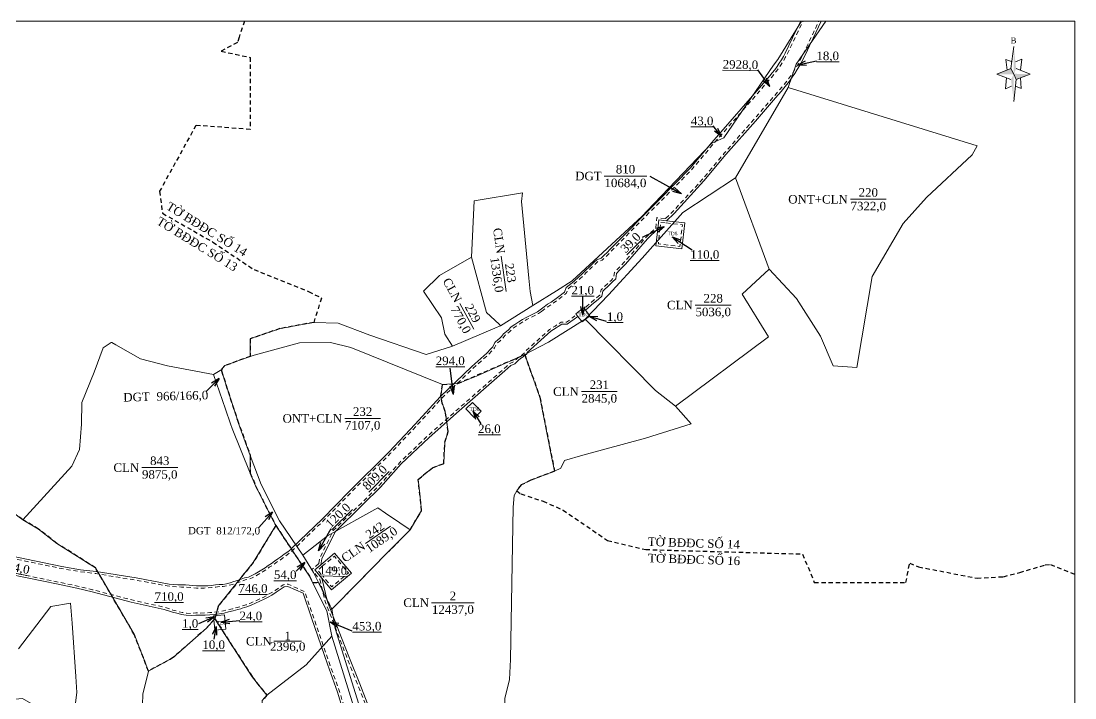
# Model space of a CAD drawing. Header units: metres. Extents: x 547556 to 548386, y 1840686 to 1841263.
# Drawn here: x 547892.6 to 548386.5, y 1840945.9 to 1841263.1 of the extents above; entities that cross this region are included whole.
import ezdxf
from ezdxf.enums import TextEntityAlignment as Align

# ---------------------------------------------------------------- set-up
doc = ezdxf.new("R2010")
doc.units = ezdxf.units.M
doc.header["$MEASUREMENT"] = 0
doc.linetypes.add('DGN Style 2', pattern=[3.355162, 2.013097, -1.342065])
for name, color, linetype, lineweight in [('Level 1', 7, 'Continuous', 0), ('Level 10', 7, 'Continuous', 0), ('Level 13', 7, 'Continuous', 0), ('Level 2', 7, 'Continuous', 0), ('Level 22', 7, 'Continuous', 0), ('Level 28', 7, 'Continuous', 0), ('Level 30', 7, 'Continuous', 0), ('Level 34', 7, 'Continuous', 0), ('Level 4', 7, 'Continuous', 0), ('Level 5', 7, 'Continuous', 0), ('Level 6', 7, 'Continuous', 0), ('Level 62', 7, 'Continuous', 0)]:
    doc.layers.add(name, color=color, linetype=linetype, lineweight=lineweight)
doc.styles.add('Style-STANDARD', font='STANDARD.shx')
doc.styles.add('Style-Times New Roman', font='times.ttf')
doc.styles.add('Style-Vntime', font='Vntime.shx')
doc.dimstyles.get("Standard").update_dxf_attribs({"dimtxt": 0.18, "dimasz": 0.18, "dimexe": 0.18, "dimexo": 0.0625, "dimgap": 0.09, "dimtad": 0, "dimtih": 1, "dimtoh": 1, "dimdec": 4, "dimzin": 0, "dimdsep": 46, "dimtxsty": 'Standard', "dimcen": 0.09, "dimadec": 0, "dimazin": 0, "dimtfac": 1, "dimtdec": 4, "dimtofl": 0, "dimtmove": 0, "dimatfit": 3, "dimfxl": 1, "dimtolj": 1, "dimtzin": 0, "dimarcsym": 0})

# ---------------------------------------------------------------- blocks, each defined once
blk = doc.blocks.new('N_THUA')
at = {"layer": 'Level 13', "color": 1, "linetype": 'Continuous', "lineweight": 0}
blk.add_line((-0.872776, 0), (5.983224, 0), dxfattribs=at)
at = {"layer": 'Level 13', "color": 5, "linetype": 'Continuous', "lineweight": 0, "style": 'Style-Times New Roman'}
blk.add_text('229', height=2, dxfattribs=at).set_placement((2.555224, 1.6), align=Align.MIDDLE_CENTER)
at = {"layer": 'Level 2', "color": 3, "linetype": 'Continuous', "lineweight": 0, "style": 'Style-Times New Roman'}
blk.add_text('CLN', height=2, dxfattribs=at).set_placement((-1.472776, 0), align=Align.MIDDLE_RIGHT)
at = {"layer": 'Level 4', "color": 1, "linetype": 'Continuous', "lineweight": 0, "style": 'Style-Times New Roman'}
blk.add_text('770,0', height=2, dxfattribs=at).set_placement((2.555224, -1.6), align=Align.MIDDLE_CENTER)
blk = doc.blocks.new('N_THUA_1')
at = {"layer": 'Level 13', "color": 1, "linetype": 'Continuous', "lineweight": 0}
blk.add_line((-2.042545, 0), (6.367455, 0), dxfattribs=at)
at = {"layer": 'Level 13', "color": 5, "linetype": 'Continuous', "lineweight": 0, "style": 'Style-Times New Roman'}
blk.add_text('223', height=2, dxfattribs=at).set_placement((2.162455, 1.6), align=Align.MIDDLE_CENTER)
at = {"layer": 'Level 2', "color": 3, "linetype": 'Continuous', "lineweight": 0, "style": 'Style-Times New Roman'}
blk.add_text('CLN', height=2, dxfattribs=at).set_placement((-2.642545, 0), align=Align.MIDDLE_RIGHT)
at = {"layer": 'Level 4', "color": 1, "linetype": 'Continuous', "lineweight": 0, "style": 'Style-Times New Roman'}
blk.add_text('1336,0', height=2, dxfattribs=at).set_placement((2.162455, -1.6), align=Align.MIDDLE_CENTER)
blk = doc.blocks.new('N_THUA_2')
at = {"layer": 'Level 13', "color": 1, "linetype": 'Continuous', "lineweight": 0}
blk.add_line((-2.041552, 0), (6.368448, 0), dxfattribs=at)
at = {"layer": 'Level 13', "color": 5, "linetype": 'Continuous', "lineweight": 0, "style": 'Style-Times New Roman'}
blk.add_text('228', height=2, dxfattribs=at).set_placement((2.163448, 1.6), align=Align.MIDDLE_CENTER)
at = {"layer": 'Level 2', "color": 3, "linetype": 'Continuous', "lineweight": 0, "style": 'Style-Times New Roman'}
blk.add_text('CLN', height=2, dxfattribs=at).set_placement((-2.641552, 0), align=Align.MIDDLE_RIGHT)
at = {"layer": 'Level 4', "color": 1, "linetype": 'Continuous', "lineweight": 0, "style": 'Style-Times New Roman'}
blk.add_text('5036,0', height=2, dxfattribs=at).set_placement((2.163448, -1.6), align=Align.MIDDLE_CENTER)
blk = doc.blocks.new('N_THUA_3')
at = {"layer": 'Level 13', "color": 1, "linetype": 'Continuous', "lineweight": 0}
blk.add_line((1.701696, 0), (10.111696, 0), dxfattribs=at)
at = {"layer": 'Level 13', "color": 5, "linetype": 'Continuous', "lineweight": 0, "style": 'Style-Times New Roman'}
blk.add_text('220', height=2, dxfattribs=at).set_placement((5.906696, 1.6), align=Align.MIDDLE_CENTER)
at = {"layer": 'Level 2', "color": 3, "linetype": 'Continuous', "lineweight": 0, "style": 'Style-Times New Roman'}
blk.add_text('ONT+CLN', height=2, dxfattribs=at).set_placement((1.101696, 0), align=Align.MIDDLE_RIGHT)
at = {"layer": 'Level 4', "color": 1, "linetype": 'Continuous', "lineweight": 0, "style": 'Style-Times New Roman'}
blk.add_text('7322,0', height=2, dxfattribs=at).set_placement((5.906696, -1.6), align=Align.MIDDLE_CENTER)
blk = doc.blocks.new('N_THUA_4')
at = {"layer": 'Level 13', "color": 1, "linetype": 'Continuous', "lineweight": 0}
blk.add_line((-2.771403, -1.074928), (6.516439, 2.527493), dxfattribs=at)
at = {"layer": 'Level 13', "color": 5, "linetype": 'Continuous', "lineweight": 0, "style": 'Style-Times New Roman'}
blk.add_text('810', height=2, rotation=21.199484, dxfattribs=at).set_placement((1.293932, 2.218006), align=Align.MIDDLE_CENTER)
at = {"layer": 'Level 2', "color": 3, "linetype": 'Continuous', "lineweight": 0, "style": 'Style-Times New Roman'}
blk.add_text('DGT', height=2, rotation=21.199484, dxfattribs=at).set_placement((-3.3308, -1.291898), align=Align.MIDDLE_RIGHT)
at = {"layer": 'Level 4', "color": 1, "linetype": 'Continuous', "lineweight": 0, "style": 'Style-Times New Roman'}
blk.add_text('10684,0', height=2, rotation=21.199484, dxfattribs=at).set_placement((2.451104, -0.765441), align=Align.MIDDLE_CENTER)
blk = doc.blocks.new('TerminatorOpen_0.5')
at = {"color": 0, "linetype": 'ByBlock', "lineweight": -2}
for q in [(-1, 0.25), (-1, 0), (-1, -0.25)]:
    blk.add_line((0, 0), q, dxfattribs=at)
blk = doc.blocks.new('N_THUA_5')
at = {"layer": 'Level 13', "color": 1, "linetype": 'Continuous', "lineweight": 0}
blk.add_line((-2.138268, 0), (6.271732, 0), dxfattribs=at)
at = {"layer": 'Level 13', "color": 5, "linetype": 'Continuous', "lineweight": 0, "style": 'Style-Times New Roman'}
blk.add_text('231', height=2, dxfattribs=at).set_placement((2.066732, 1.6), align=Align.MIDDLE_CENTER)
at = {"layer": 'Level 2', "color": 3, "linetype": 'Continuous', "lineweight": 0, "style": 'Style-Times New Roman'}
blk.add_text('CLN', height=2, dxfattribs=at).set_placement((-2.738268, 0), align=Align.MIDDLE_RIGHT)
at = {"layer": 'Level 4', "color": 1, "linetype": 'Continuous', "lineweight": 0, "style": 'Style-Times New Roman'}
blk.add_text('2845,0', height=2, dxfattribs=at).set_placement((2.066732, -1.6), align=Align.MIDDLE_CENTER)
blk = doc.blocks.new('N_THUA_6')
at = {"layer": 'Level 13', "color": 1, "linetype": 'Continuous', "lineweight": 0}
blk.add_line((1.698706, 0), (10.108706, 0), dxfattribs=at)
at = {"layer": 'Level 13', "color": 5, "linetype": 'Continuous', "lineweight": 0, "style": 'Style-Times New Roman'}
blk.add_text('232', height=2, dxfattribs=at).set_placement((5.903706, 1.6), align=Align.MIDDLE_CENTER)
at = {"layer": 'Level 2', "color": 3, "linetype": 'Continuous', "lineweight": 0, "style": 'Style-Times New Roman'}
blk.add_text('ONT+CLN', height=2, dxfattribs=at).set_placement((1.098706, 0), align=Align.MIDDLE_RIGHT)
at = {"layer": 'Level 4', "color": 1, "linetype": 'Continuous', "lineweight": 0, "style": 'Style-Times New Roman'}
blk.add_text('7107,0', height=2, dxfattribs=at).set_placement((5.903706, -1.6), align=Align.MIDDLE_CENTER)
blk = doc.blocks.new('N_THUA_7')
at = {"layer": 'Level 13', "color": 1, "linetype": 'Continuous', "lineweight": 0}
blk.add_line((-2.047505, 0), (6.362495, 0), dxfattribs=at)
at = {"layer": 'Level 13', "color": 5, "linetype": 'Continuous', "lineweight": 0, "style": 'Style-Times New Roman'}
blk.add_text('242', height=2.363846, dxfattribs=at).set_placement((2.157495, 1.6), align=Align.MIDDLE_CENTER)
at = {"layer": 'Level 2', "color": 3, "linetype": 'Continuous', "lineweight": 0, "style": 'Style-Times New Roman'}
blk.add_text('CLN', height=2.363846, dxfattribs=at).set_placement((-2.647505, 0), align=Align.MIDDLE_RIGHT)
at = {"layer": 'Level 4', "color": 1, "linetype": 'Continuous', "lineweight": 0, "style": 'Style-Times New Roman'}
blk.add_text('1089,0', height=2.363846, dxfattribs=at).set_placement((2.157495, -1.6), align=Align.MIDDLE_CENTER)
blk = doc.blocks.new('N_THUA_8')
at = {"layer": 'Level 13', "color": 1, "linetype": 'Continuous', "lineweight": 0}
blk.add_line((-3.985218, 0), (5.976782, 0), dxfattribs=at)
at = {"layer": 'Level 13', "color": 5, "linetype": 'Continuous', "lineweight": 0, "style": 'Style-Times New Roman'}
blk.add_text('2', height=2, dxfattribs=at).set_placement((0.995782, 1.6), align=Align.MIDDLE_CENTER)
at = {"layer": 'Level 2', "color": 3, "linetype": 'Continuous', "lineweight": 0, "style": 'Style-Times New Roman'}
blk.add_text('CLN', height=2, dxfattribs=at).set_placement((-4.585218, 0), align=Align.MIDDLE_RIGHT)
at = {"layer": 'Level 4', "color": 1, "linetype": 'Continuous', "lineweight": 0, "style": 'Style-Times New Roman'}
blk.add_text('12437,0', height=2, dxfattribs=at).set_placement((0.995782, -1.6), align=Align.MIDDLE_CENTER)
blk = doc.blocks.new('N_THUA_9')
at = {"layer": 'Level 13', "color": 1, "linetype": 'Continuous', "lineweight": 0}
blk.add_line((-2.908028, 0), (5.501972, 0), dxfattribs=at)
at = {"layer": 'Level 13', "color": 5, "linetype": 'Continuous', "lineweight": 0, "style": 'Style-Times New Roman'}
blk.add_text('1', height=2.572651, dxfattribs=at).set_placement((1.296972, 1.6), align=Align.MIDDLE_CENTER)
at = {"layer": 'Level 2', "color": 3, "linetype": 'Continuous', "lineweight": 0, "style": 'Style-Times New Roman'}
blk.add_text('CLN', height=2.572651, dxfattribs=at).set_placement((-3.508028, 0), align=Align.MIDDLE_RIGHT)
at = {"layer": 'Level 4', "color": 1, "linetype": 'Continuous', "lineweight": 0, "style": 'Style-Times New Roman'}
blk.add_text('2396,0', height=2.572651, dxfattribs=at).set_placement((1.296972, -1.6), align=Align.MIDDLE_CENTER)
blk = doc.blocks.new('N_THUA_10')
at = {"layer": 'Level 13', "color": 5, "linetype": 'Continuous', "lineweight": 0, "style": 'Style-Times New Roman'}
blk.add_text('812', height=1.7, rotation=300.412618, dxfattribs=at).set_placement((0.764904, -1.30309), align=Align.MIDDLE_RIGHT)
at = {"layer": 'Level 13', "color": 1, "linetype": 'Continuous', "lineweight": 0, "style": 'Style-Times New Roman'}
blk.add_text('/', height=1.7, rotation=300.412618, dxfattribs=at).set_placement((0.932464, -1.588545), align=Align.MIDDLE_CENTER)
at = {"layer": 'Level 2', "color": 3, "linetype": 'Continuous', "lineweight": 0, "style": 'Style-Times New Roman'}
blk.add_text('DGT ', height=1.7, rotation=300.412618, dxfattribs=at).set_placement((-1.535108, 2.615208), align=Align.MIDDLE_RIGHT)
at = {"layer": 'Level 4', "color": 1, "linetype": 'Continuous', "lineweight": 0, "style": 'Style-Times New Roman'}
blk.add_text('172,0', height=1.7, rotation=300.412618, dxfattribs=at).set_placement((1.100024, -1.874), align=Align.MIDDLE_LEFT)
blk = doc.blocks.new('N_THUA_11')
at = {"layer": 'Level 13', "color": 1, "linetype": 'Continuous', "lineweight": 0}
blk.add_line((-2.042545, 0), (6.367455, 0), dxfattribs=at)
at = {"layer": 'Level 13', "color": 5, "linetype": 'Continuous', "lineweight": 0, "style": 'Style-Times New Roman'}
blk.add_text('843', height=2, dxfattribs=at).set_placement((2.162455, 1.6), align=Align.MIDDLE_CENTER)
at = {"layer": 'Level 2', "color": 3, "linetype": 'Continuous', "lineweight": 0, "style": 'Style-Times New Roman'}
blk.add_text('CLN', height=2, dxfattribs=at).set_placement((-2.642545, 0), align=Align.MIDDLE_RIGHT)
at = {"layer": 'Level 4', "color": 1, "linetype": 'Continuous', "lineweight": 0, "style": 'Style-Times New Roman'}
blk.add_text('9875,0', height=2, dxfattribs=at).set_placement((2.162455, -1.6), align=Align.MIDDLE_CENTER)
blk = doc.blocks.new('N_THUA_12')
at = {"layer": 'Level 13', "color": 5, "linetype": 'Continuous', "lineweight": 0, "style": 'Style-Times New Roman'}
blk.add_text('966', height=2, rotation=288.056204, dxfattribs=at).set_placement((0.55419, -1.699946), align=Align.MIDDLE_RIGHT)
at = {"layer": 'Level 13', "color": 1, "linetype": 'Continuous', "lineweight": 0, "style": 'Style-Times New Roman'}
blk.add_text('/', height=2, rotation=288.056204, dxfattribs=at).set_placement((0.674761, -2.069789), align=Align.MIDDLE_CENTER)
at = {"layer": 'Level 2', "color": 3, "linetype": 'Continuous', "lineweight": 0, "style": 'Style-Times New Roman'}
blk.add_text('DGT ', height=2, rotation=288.056204, dxfattribs=at).set_placement((-1.109099, 3.402095), align=Align.MIDDLE_RIGHT)
at = {"layer": 'Level 4', "color": 1, "linetype": 'Continuous', "lineweight": 0, "style": 'Style-Times New Roman'}
blk.add_text('166,0', height=2, rotation=288.056204, dxfattribs=at).set_placement((0.795331, -2.439632), align=Align.MIDDLE_LEFT)
blk = doc.blocks.new('*U39')
at = {"layer": 'Level 22', "linetype": 'Continuous', "lineweight": 0}
blk.add_hatch(color=250, dxfattribs=at).paths.add_polyline_path([(0.045, -0.218), (0.002, -0.128), (-0.295, -0.128), (-0.045, -0.028), (0.002, -0.128), (0.005, -0.128), (0.005, -0.118), (0.295, -0.128)])
at = {"layer": 'Level 22', "color": 250, "linetype": 'Continuous', "lineweight": 0}
for p, q in [((-0.045, -0.028), (0.005, 0.362)), ((-0.025, 0.092), (-0.135, 0.132)), ((-0.135, 0.132), (-0.115, -0.058)), ((0.035, 0.092), (0.145, 0.142)), ((0.145, 0.142), (0.125, -0.058)), ((-0.045, -0.028), (-0.295, -0.128)), ((-0.045, -0.218), (-0.295, -0.128)), ((0.005, -0.128), (-0.045, -0.028)), ((0.005, -0.128), (0.045, -0.218)), ((0.045, -0.028), (0.295, -0.128)), ((0.045, -0.218), (0.295, -0.128)), ((-0.125, -0.188), (-0.145, -0.388)), ((-0.145, -0.388), (-0.035, -0.338)), ((0.045, -0.218), (0.005, -0.608)), ((0.135, -0.378), (0.035, -0.338)), ((0.125, -0.188), (0.135, -0.378))]:
    blk.add_line(p, q, dxfattribs=at)
at = {"layer": 'Level 22', "color": 250, "linetype": 'Continuous', "lineweight": 0, "extrusion": (0, 0, -1)}
blk.add_solid([(-0.005, 0.362), (-0.045, -0.028), (-0.005, -0.128)], dxfattribs=at)
at = {"layer": 'Level 22', "color": 250, "linetype": 'Continuous', "lineweight": 0}
blk.add_solid([(0.005, -0.128), (0.005, -0.608), (-0.045, -0.218)], dxfattribs=at)
at = {"layer": 'Level 22', "color": 250, "linetype": 'Continuous', "lineweight": 0, "style": 'Style-Vntime'}
blk.add_text('B', height=0.102, dxfattribs=at).set_placement((0, 0.47), align=Align.MIDDLE_CENTER)

msp = doc.modelspace()

# ---------------------------------------------------------------- linework, layer by layer
at = {"layer": 'Level 10', "color": 30, "lineweight": 0}
for p, q in [((548227.42, 1841189.73), (548252.1, 1841231.94)), ((548117.31, 1841120.36), (548132.42, 1841129.9))]:
    msp.add_line(p, q, dxfattribs=at)
at = {"layer": 'Level 10', "color": 7, "lineweight": 0}
for p, q in [((548252.1, 1841231.94), (548340.64, 1841204.58)), ((548227.42, 1841189.73), (548243.13, 1841146.9)), ((548104.88, 1841178.87), (548127.53, 1841182.67)), ((548103.68, 1841152.45), (548104.88, 1841178.87)), ((548000, 1841051.32), (548000, 1841059.6)), ((548029.21, 1841000), (548031.98, 1841000))]:
    msp.add_line(p, q, dxfattribs=at)
at = {"layer": 'Level 10', "color": 30, "lineweight": 0, "flags": 128}
for points in [[(548245.27, 1841242.38), (548247.18, 1841245.17), (548253.4509, 1841255.31), (548258.275532, 1841263.111315)], [(548252.1, 1841231.94), (548255.85, 1841242.91), (548269.755178, 1841263.111315)], [(548216.22, 1841205.96), (548221.99, 1841208.39), (548245.27, 1841242.38)], [(548132.42, 1841129.9), (548143.4349, 1841136.7438), (548150.8, 1841141.32), (548183.58, 1841171.68), (548185.9655, 1841174.1854), (548216.22, 1841205.96)], [(548156.99, 1841123.36), (548167.79, 1841134.89), (548183.64, 1841151.95), (548202.68, 1841173.4), (548227.42, 1841189.73)], [(548000, 1841114.24), (548002.0295, 1841114.9391), (548012.722, 1841118.6221), (548013.79, 1841118.99), (548018.5989, 1841119.8805), (548019.1501, 1841119.9826), (548029.72, 1841121.94), (548041.17, 1841121.56), (548056.02, 1841115.91), (548082.35, 1841106.81), (548094.69, 1841110.79)], [(548094.69, 1841110.79), (548115.7262, 1841119.6899), (548117.31, 1841120.36)], [(548128.63, 1841106.8), (548139.72, 1841112.68), (548156.99, 1841123.36)], [(547893.45, 1841029.41), (547916.29, 1841054.57), (547919.94, 1841062.33), (547920.87, 1841074.18), (547920.99, 1841084.35), (547926.86, 1841098.54), (547931.08, 1841110.02), (547934.8201, 1841112.419), (547935.04, 1841112.56)], [(547935.04, 1841112.56), (547936.9208, 1841111.4739), (547948.53, 1841104.77), (547961.11, 1841101.53), (547982.78, 1841097.57)], [(548000, 1841105.95), (548001.73, 1841106.58), (548023.12, 1841112.26), (548037.5, 1841112.51), (548047.09, 1841110.19), (548090.09, 1841092.77)], [(547982.78, 1841097.57), (547986.5885, 1841099.8691), (547986.62, 1841100.06)], [(547982.78, 1841097.57), (547988.33, 1841081.31), (547990.72, 1841074.31), (547991.42, 1841072.26), (548000, 1841051.32)], [(548000, 1841059.6), (548005.13, 1841045.9), (548013.61, 1841028.97), (548024.58, 1841012.84)], [(548024.58, 1841012.84), (548029.64, 1841004.77), (548031.98, 1841000)], [(548029.21, 1841000), (548035.9, 1840986.74), (548038.15, 1840974.83)], [(548038.15, 1840987.46), (548039.77, 1840978.45), (548058.71, 1840918.07), (548076.52, 1840868.83)], [(548038.15, 1840974.83), (548055.9, 1840917.87), (548074.4, 1840867.28), (548076.0531, 1840862.9986), (548078.4, 1840856.92)]]:
    msp.add_lwpolyline(points, dxfattribs=at)
at = {"layer": 'Level 10', "color": 7, "lineweight": 0, "flags": 128}
for points in [[(548284.26, 1841100.76), (548291.38, 1841143.48), (548305.94, 1841168.24), (548316.87, 1841180.37), (548338.37, 1841200.48), (548340.64, 1841204.58)], [(548127.53, 1841182.67), (548127.14, 1841178.52), (548130.5281, 1841142.703), (548131.13, 1841136.34), (548132.42, 1841129.9)], [(548094.69, 1841110.79), (548091.18, 1841116.36), (548089.63, 1841124.03), (548081.2, 1841136.57), (548088.68, 1841143.87), (548103.68, 1841152.45)], [(548103.68, 1841152.45), (548110.75, 1841126.59), (548116.5656, 1841121.067), (548117.31, 1841120.36)], [(548199.24, 1841082.63), (548242.87, 1841115.17), (548230.52, 1841135.09), (548243.13, 1841146.9)], [(548243.13, 1841146.9), (548256, 1841133.11), (548267.28, 1841115.44), (548273.12, 1841101.56), (548284.26, 1841100.76)], [(548156.99, 1841123.36), (548189.92, 1841090), (548199.24, 1841082.63)], [(548000, 1841105.95), (548000, 1841107.12), (548000, 1841113.72), (548000, 1841114.24)], [(547986.62, 1841100.06), (547988.03, 1841101.66), (548000, 1841105.95)], [(548090.09, 1841092.77), (548097.3, 1841093.29), (548098.124, 1841093.6096), (548105.99, 1841096.66), (548126.9929, 1841106.0668), (548128.63, 1841106.8)], [(548128.63, 1841106.8), (548131.58, 1841098.42), (548135.7, 1841086.82), (548140.91, 1841060.57), (548142.52, 1841052.21)], [(547986.62, 1841100.06), (547986.59, 1841099.87), (547986.47, 1841099.15), (547995.07, 1841072.77), (548000, 1841059.6)], [(548090.09, 1841092.77), (548089.27, 1841087.42), (548089.9, 1841084.04), (548091.3588, 1841080.2392), (548091.37, 1841080.21), (548092.79, 1841070.86), (548091.18, 1841065.8), (548090.8403, 1841059.6796), (548090.62, 1841055.71), (548088.3489, 1841054.8924), (548085.37, 1841053.82), (548078.64, 1841048.32), (548079.411, 1841041.5165), (548080.29, 1841033.76), (548074.88, 1841024.74)], [(548142.52, 1841052.21), (548145.49, 1841053.67), (548147.31, 1841057.16), (548155.82, 1841059.76), (548185.13, 1841067.63), (548206.63, 1841074.4), (548199.24, 1841082.63)], [(547840.51, 1841048.08), (547844.53, 1841052.12), (547851.38, 1841062.07), (547856.91, 1841057.78), (547891.67, 1841030.7), (547893.45, 1841029.41)], [(548000, 1841051.32), (548002.46, 1841045.32), (548011.9, 1841026.69)], [(548119.28, 1840937.58), (548119.21, 1840945.67), (548121.48, 1840954.63), (548121.96, 1840963.96), (548123.15, 1841035.37), (548123.68, 1841040.83), (548124.85, 1841043.04), (548126.97, 1841045.74), (548131.44, 1841047.96), (548142.52, 1841052.21)], [(548024.58, 1841012.84), (548036.16, 1841021.86), (548059.72, 1841035.03), (548063.4129, 1841032.5234), (548070.0677, 1841028.0064), (548074.88, 1841024.74)], [(547893.45, 1841029.41), (547900.77, 1841025.05), (547909.3, 1841018.35), (547927.48, 1841006.87), (547945.69, 1840975.54), (547952.29, 1840958.52)], [(547983.36, 1840983.07), (547984.93, 1840988.87), (548001.37, 1841009.45), (548011.9, 1841026.69)], [(548011.9, 1841026.69), (548027.72, 1841002.94), (548029.2, 1841000), (548029.21, 1841000)], [(548038.15, 1840987.46), (548050.3653, 1840999.8582), (548064.0185, 1841013.7159), (548074.88, 1841024.74)], [(548031.98, 1841000), (548031.99, 1841000), (548038.15, 1840987.46)], [(547888.17, 1840945.26), (547893.21, 1840945.6), (547899.42, 1840942.11), (547903.81, 1840940.49), (547910.5, 1840933.84), (547914.05, 1840935.81), (547918.1, 1840943.68), (547918.67, 1840948.49), (547918.25, 1840956.03), (547916.5, 1840980.93), (547915.69, 1840990.41), (547906.55, 1840988.8), (547891.28, 1840969)], [(547952.29, 1840958.52), (547963.83, 1840964.81), (547979.49, 1840978.69), (547983.36, 1840983.07)], [(547983.36, 1840983.07), (548000.88, 1840955.84), (548007.74, 1840947.2)], [(548007.74, 1840947.2), (548026.2, 1840961.4), (548038.15, 1840974.83)], [(547952.29, 1840958.52), (547949.69, 1840947.73), (547949.35, 1840937.71), (547956.71, 1840929.21), (547961.19, 1840908.34), (547967.56, 1840907.74), (547972, 1840896.87), (547974.49, 1840873.59), (547980.04, 1840874.3)], [(548022.35, 1840867.73), (548022.2, 1840877.29), (548030.6, 1840893.18), (548033.62, 1840899.52), (548028.69, 1840913.58), (548019.76, 1840919.07), (548010.96, 1840929.19), (548005.38, 1840940.77), (548005.57, 1840944.68), (548007.74, 1840947.2)]]:
    msp.add_lwpolyline(points, dxfattribs=at)
at = {"layer": 'Level 30', "color": 5, "linetype": 'Continuous', "lineweight": 0, "flags": 128}
for points in [[(547870.0523, 1841016.0985), (547911.5927, 1841007.5756), (547920.4873, 1841006.0399), (547927.7974, 1841005.1708), (547946.4525, 1841002.1359), (547962.0406, 1840999.263), (547966.0239, 1840998.9615), (547967.8142, 1840998.9129), (547969.5935, 1840998.9042), (547973.0972, 1840998.652), (547974.8455, 1840998.4193), (547976.6052, 1840998.3974), (547978.3646, 1840998.4341), (547980.1218, 1840998.5294), (547981.8748, 1840998.6833), (547983.6217, 1840998.8955), (547985.3606, 1840999.1658), (547987.1733, 1840999.0891), (547988.9038, 1840999.4776), (547990.6204, 1840999.9236), (547992.3211, 1841000.4266), (547994.0041, 1841000.986), (547995.6676, 1841001.6011), (547997.3096, 1841002.2714), (547999.1526, 1841002.5166), (548000.7622, 1841003.3025), (548002.3447, 1841004.1416), (548003.8983, 1841005.0329), (548005.4214, 1841005.9756), (548006.9122, 1841006.9685), (548008.3691, 1841008.0105), (548009.9533, 1841008.8953), (548011.3443, 1841010.0376), (548012.8646, 1841011.0406), (548014.3567, 1841012.0994), (548015.0915, 1841012.6495), (548015.8856, 1841013.2699), (548017.5135, 1841014.4714), (548019.1018, 1841015.7123), (548019.6708, 1841016.2837), (548033.6529, 1841029.7613), (548046.4083, 1841042.8576), (548064.9933, 1841061.2565), (548077.2519, 1841074.2477), (548088.9173, 1841087.0228), (548103.8363, 1841101.2391), (548110.8892, 1841107.4919), (548112.4891, 1841109.2936), (548113.6111, 1841110.5307), (548114.6458, 1841112.4884), (548116.1993, 1841113.9115), (548116.7511, 1841114.4034), (548117.781, 1841115.3032), (548118.7292, 1841116.5545), (548120.815, 1841118.2562), (548122.3137, 1841119.7763), (548124.0452, 1841120.9984), (548125.8326, 1841122.1383), (548127.564, 1841123.2021), (548129.2723, 1841124.2484), (548134.5198, 1841126.8759), (548137.7189, 1841129.2379), (548139.2776, 1841130.4132), (548140.9784, 1841131.3927), (548143.9137, 1841133.5835), (548147.1887, 1841136.1313), (548148.0233, 1841138.2022), (548151.5565, 1841141.1397), (548153.9557, 1841143.217), (548155.4071, 1841144.5075), (548156.7285, 1841145.9401), (548159.4103, 1841148.4446), (548159.5633, 1841148.5904), (548160.9607, 1841149.9367), (548162.3445, 1841151.2969), (548164.4052, 1841151.9891), (548165.8094, 1841153.3439), (548167.2297, 1841154.7356), (548168.5861, 1841156.206), (548191.7592, 1841179.5549), (548206.0846, 1841194.1257), (548216.2853, 1841206.2835), (548230.1145, 1841221.9848), (548239.5262, 1841232.8524), (548243.452, 1841237.3856), (548244.6432, 1841238.8104), (548245.7863, 1841240.2741), (548246.8799, 1841241.7752), (548247.9229, 1841243.3118), (548248.9142, 1841244.8823), (548249.8525, 1841246.485), (548250.7369, 1841248.1181), (548255.8829, 1841258.8002), (548257.945908, 1841263.111315)], [(548267.596593, 1841263.111315), (548263.7354, 1841255.0425), (548262.8721, 1841253.2384), (548260.2822, 1841247.8262), (548258.4598, 1841244.1008), (548257.4372, 1841242.2126), (548256.3523, 1841240.3595), (548255.2062, 1841238.5436), (548254.0003, 1841236.7668), (548252.7358, 1841235.0313), (548250.0368, 1841231.6914), (548248.7254, 1841230.1771), (548246.1068, 1841227.1534), (548236.6951, 1841216.2858), (548222.9086, 1841200.5475), (548212.5655, 1841188.2066), (548198.5954, 1841172.9721), (548194.996, 1841169.5201)], [(548190.9964, 1841165.6843), (548191.4617, 1841169.9093), (548194.996, 1841169.5201)], [(548157.0416, 1841127.6809), (548158.3629, 1841128.7642), (548159.9586, 1841130.0995), (548163.1095, 1841132.8175), (548164.6644, 1841134.2001), (548165.2682, 1841136.6209), (548168.2877, 1841139.4438), (548169.7761, 1841140.8778), (548171.2501, 1841142.3266), (548171.6477, 1841144.8384), (548173.0409, 1841146.3455), (548174.3964, 1841147.8346), (548175.8145, 1841149.2455), (548186.1448, 1841161.0314), (548190.9964, 1841165.6843)], [(548194.996, 1841169.5201), (548203.5884, 1841168.5738), (548202.2529, 1841156.4471), (548190.1262, 1841157.7826), (548190.9964, 1841165.6843)], [(548153.4992, 1841124.7446), (548152.5775, 1841125.9066), (548156.1815, 1841128.7653), (548157.0416, 1841127.6809)], [(548157.0416, 1841127.6809), (548159.1644, 1841125.0047), (548155.5605, 1841122.146), (548153.4992, 1841124.7446)], [(548033.0882, 1841008.3745), (548033.4396, 1841011.0397), (548039.697, 1841023.7431), (548052.7839, 1841036.5093), (548060.9732, 1841044.6224), (548070.7153, 1841055.559), (548083.6608, 1841067.8661), (548096.6327, 1841079.3405), (548119.2572, 1841099.1597), (548120.7494, 1841100.4963), (548122.164, 1841101.7384), (548123.9253, 1841102.5593), (548125.2785, 1841103.7988), (548125.759, 1841104.2272), (548126.6561, 1841105.011), (548127.8148, 1841105.7033), (548129.6213, 1841107.1771), (548129.7335, 1841107.7647), (548140.8676, 1841117.7275), (548143.3507, 1841119.3474), (548144.2453, 1841119.9354), (548145.9632, 1841121.0835), (548148.5682, 1841121.0219), (548150.2418, 1841122.2596), (548151.6967, 1841123.3568), (548153.4992, 1841124.7446)], [(548108.1659, 1841080.2719), (548105.0205, 1841077.1952), (548100.9648, 1841081.3414), (548104.1103, 1841084.4181), (548108.1659, 1841080.2719)], [(548033.0882, 1841008.3745), (548039.5146, 1841013.7635), (548047.3537, 1841004.4153), (548038.0054, 1840996.5762), (548033.4651, 1841001.9906)], [(548033.0882, 1841008.3745), (548030.1664, 1841005.9244), (548033.4651, 1841001.9906)], [(547887.002, 1841003.9023), (547909.893, 1840999.2439), (547918.7231, 1840997.3921), (547925.8596, 1840995.6715), (547944.1562, 1840990.88), (547959.6204, 1840987.3996), (547963.1274, 1840986.2156), (547963.4739, 1840986.1042), (547965.6297, 1840985.5849), (547966.1704, 1840985.4349), (547967.79, 1840985.015), (547969.9923, 1840984.6817), (547972.2124, 1840984.5057), (547974.4476, 1840984.7615), (547976.6627, 1840984.7339), (547978.8774, 1840984.7802), (547981.0894, 1840984.9002), (547983.2961, 1840985.0939), (547985.4951, 1840985.361), (547987.684, 1840985.7012), (547989.8205, 1840986.3065), (547991.9755, 1840986.7904), (547994.1132, 1840987.3458), (547995.5308, 1840987.7565), (547996.2312, 1840987.9721), (547998.3271, 1840988.6688), (548000.3987, 1840989.4348), (548002.4436, 1840990.2695), (548006.4229, 1840992.1827), (548008.3728, 1840993.2166), (548010.0117, 1840994.1516), (548012.164, 1840995.4765), (548014.0009, 1840996.6999), (548015.7961, 1840997.9839), (548017.6003, 1840998.2127), (548024.7201, 1840994.9571), (548028.682, 1840983.4897), (548036.1612, 1840961.6937), (548040.8613, 1840948.6453), (548044.1266, 1840937.7883)], [(548033.4651, 1841001.9906), (548036.1436, 1840990.9281), (548041.69, 1840976.9175), (548046.1107, 1840965.3586), (548051.2876, 1840952.4858), (548060.1423, 1840929.8945), (548063.4982, 1840921.3217), (548074.4603, 1840891.4971), (548081.4075, 1840872.7493), (548086.0716, 1840860.5037), (548089.3598, 1840851.4582), (548093.0467, 1840841.0415), (548093.7757, 1840838.9819)], [(547988.5785, 1840978.1783), (547983.402, 1840977.6844), (547982.7656, 1840984.3541), (547987.9421, 1840984.848), (547988.5785, 1840978.1783)]]:
    msp.add_lwpolyline(points, dxfattribs=at)
at = {"layer": 'Level 34', "color": 2, "linetype": 'DGN Style 2', "lineweight": 30}
for p, q in [((547997.221852, 1841263.111315), (547994.7, 1841255.54)), ((547994.7, 1841255.54), (547993.94, 1841253.1)), ((547993.94, 1841253.1), (547986.37, 1841248.99)), ((547986.37, 1841248.99), (548000, 1841246.09)), ((548000, 1841246.09), (548000, 1841212.3)), ((547974.53, 1841214.25), (547957.45, 1841183.33)), ((548000, 1841212.3), (547974.53, 1841214.25)), ((547957.45, 1841183.33), (547958.82, 1841173.05)), ((547958.82, 1841173.05), (547982.47, 1841159.57)), ((547982.47, 1841159.57), (548001.73, 1841146.65)), ((548001.73, 1841146.65), (548027.27, 1841136.4)), ((548027.27, 1841136.4), (548033.36, 1841133.32)), ((548033.36, 1841133.32), (548029.72, 1841121.94)), ((548029.72, 1841121.94), (548013.79, 1841118.99)), ((548013.79, 1841118.99), (548000, 1841114.24)), ((548000, 1841114.24), (548000, 1841105.95)), ((548000, 1841105.95), (547988.03, 1841101.66)), ((548097.3, 1841093.29), (548128.63, 1841106.8)), ((548128.63, 1841106.8), (548135.7, 1841086.82)), ((547988.03, 1841101.66), (547986.62, 1841100.06)), ((547986.62, 1841100.06), (547986.47, 1841099.15)), ((547986.47, 1841099.15), (547993.98, 1841076.11)), ((548089.27, 1841087.42), (548090.09, 1841092.77)), ((548090.09, 1841092.77), (548097.3, 1841093.29)), ((548089.9, 1841084.04), (548089.27, 1841087.42)), ((548135.7, 1841086.82), (548140.91, 1841060.57)), ((548091.37, 1841080.21), (548089.9, 1841084.04)), ((547993.98, 1841076.11), (548000, 1841059.6)), ((548092.79, 1841070.86), (548091.37, 1841080.21)), ((548091.18, 1841065.8), (548092.79, 1841070.86)), ((548090.62, 1841055.71), (548091.18, 1841065.8)), ((548000, 1841059.6), (548000, 1841051.32)), ((548140.91, 1841060.57), (548142.52, 1841052.21)), ((548000, 1841051.32), (548002.46, 1841045.32)), ((548078.64, 1841048.32), (548085.37, 1841053.82)), ((548085.37, 1841053.82), (548090.62, 1841055.71)), ((548142.52, 1841052.21), (548131.44, 1841047.96)), ((548080.29, 1841033.76), (548078.64, 1841048.32)), ((548131.44, 1841047.96), (548126.97, 1841045.74)), ((548002.46, 1841045.32), (548011.9, 1841026.69)), ((548126.97, 1841045.74), (548124.85, 1841043.04)), ((548124.85, 1841043.04), (548126.81, 1841041.52)), ((548126.81, 1841041.52), (548137.18, 1841038.14)), ((548137.18, 1841038.14), (548146.56, 1841033.97)), ((548074.88, 1841024.74), (548080.29, 1841033.76)), ((548146.56, 1841033.97), (548167.4, 1841019.73)), ((547893.45, 1841029.41), (547891.67, 1841030.7)), ((547900.77, 1841025.05), (547893.45, 1841029.41)), ((548011.9, 1841026.69), (548001.37, 1841009.45)), ((548011.9, 1841026.69), (548027.72, 1841002.94)), ((547909.3, 1841018.35), (547900.77, 1841025.05)), ((548038.15, 1840987.46), (548074.88, 1841024.74)), ((547927.48, 1841006.87), (547909.3, 1841018.35)), ((548167.4, 1841019.73), (548185.29, 1841015.48)), ((548185.29, 1841015.48), (548258.84, 1841013.36)), ((548258.84, 1841013.36), (548264.32, 1841000)), ((547945.69, 1840975.54), (547927.48, 1841006.87)), ((548001.37, 1841009.45), (547984.93, 1840988.87)), ((548307.22, 1841000), (548309.02, 1841009.11)), ((548309.02, 1841009.11), (548313.21, 1841007.32)), ((548313.21, 1841007.32), (548340.58, 1841002.08)), ((548360.58, 1841004.69), (548372.49, 1841008.29)), ((548372.49, 1841008.29), (548374.98, 1841008.45)), ((548027.72, 1841002.94), (548029.2, 1841000)), ((548340.58, 1841002.08), (548352.92, 1841002.75)), ((548352.92, 1841002.75), (548360.58, 1841004.69)), ((548029.2, 1841000), (548031.98, 1841000)), ((548031.98, 1841000), (548038.15, 1840987.46)), ((548264.32, 1841000), (548307.22, 1841000)), ((547984.93, 1840988.87), (547983.36, 1840983.07)), ((547983.36, 1840983.07), (547979.49, 1840978.69)), ((547983.36, 1840983.07), (548000.88, 1840955.84)), ((547979.49, 1840978.69), (547963.83, 1840964.81)), ((547952.29, 1840958.52), (547945.69, 1840975.54)), ((547963.83, 1840964.81), (547952.29, 1840958.52)), ((548000.88, 1840955.84), (548007.74, 1840947.2)), ((548007.74, 1840947.2), (548005.57, 1840944.68))]:
    msp.add_line(p, q, dxfattribs=at)
at = {"layer": 'Level 34', "color": 7, "linetype": 'DGN Style 2', "lineweight": 30}
msp.add_line((548374.98, 1841008.45), (548386.462452, 1841003.904433), dxfattribs=at)
at = {"layer": 'Level 34', "color": 2, "linetype": 'DGN Style 2', "lineweight": 30}
msp.add_point((548038.15, 1840987.46), dxfattribs=at)
at = {"layer": 'Level 6', "color": 2, "linetype": 'DGN Style 2', "lineweight": 0, "flags": 128}
for points in [[(548136.430679, 1841127.043719), (548138.316932, 1841128.436412), (548139.830265, 1841129.577504), (548141.528932, 1841130.555776), (548144.519841, 1841132.78808), (548148.015461, 1841135.507512), (548148.856537, 1841137.594482), (548152.203503, 1841140.377147), (548154.615248, 1841142.465309), (548156.108581, 1841143.793093), (548157.438282, 1841145.234693), (548160.096519, 1841147.717187), (548160.255148, 1841147.868351), (548161.658126, 1841149.220025), (548162.881248, 1841150.422288), (548164.93731, 1841151.11293), (548166.506517, 1841152.626932), (548167.947609, 1841154.039006), (548169.308741, 1841155.514535), (548192.470634, 1841178.852143), (548206.825329, 1841193.45274), (548217.043659, 1841205.631553), (548230.867691, 1841221.326985), (548244.21362, 1841236.737518), (548245.42108, 1841238.181767), (548246.584715, 1841239.671761), (548247.697952, 1841241.199815), (548248.759648, 1841242.763959), (548249.768746, 1841244.362657), (548250.723901, 1841245.994146), (548251.627523, 1841247.662741), (548256.784376, 1841258.367369), (548259.054507, 1841263.111315)], [(548194.641038, 1841170.565234), (548197.880062, 1841173.671615), (548211.813403, 1841188.86603), (548222.149197, 1841201.198212), (548235.941025, 1841216.942595), (548249.269722, 1841232.33318), (548251.942302, 1841235.640386), (548253.182246, 1841237.342184), (548254.369427, 1841239.091402), (548255.497744, 1841240.879128), (548256.565804, 1841242.703463), (548257.570616, 1841244.558818), (548259.382023, 1841248.261747), (548266.488008, 1841263.111315)], [(548190.042159, 1841166.154697), (548190.577177, 1841171.012749), (548194.641038, 1841170.565234)], [(548157.193522, 1841129.098573), (548157.724987, 1841129.534325), (548159.311098, 1841130.8616), (548162.450631, 1841133.569795), (548163.768928, 1841134.74201), (548164.369433, 1841137.1496), (548167.599286, 1841140.169157), (548169.078679, 1841141.594479), (548170.313952, 1841142.808633), (548170.707434, 1841145.29442), (548172.303983, 1841147.021494), (548173.673554, 1841148.526052), (548175.084989, 1841149.93032), (548185.421348, 1841161.723134), (548190.042159, 1841166.154697)], [(548194.88653, 1841168.52611), (548202.484943, 1841167.68928), (548201.368377, 1841157.550557), (548191.229657, 1841158.667123), (548191.99039, 1841165.574834)], [(548191.99039, 1841165.574832), (548192.346223, 1841168.805851), (548194.886541, 1841168.526109)], [(548136.430672, 1841127.043714), (548135.044509, 1841126.020276), (548129.758196, 1841123.373342), (548128.0869, 1841122.349705), (548126.363238, 1841121.29066), (548124.602678, 1841120.167877), (548122.963195, 1841119.010723), (548121.489098, 1841117.515577), (548119.454002, 1841115.855244), (548118.51612, 1841114.61756), (548117.412801, 1841113.653616), (548116.869786, 1841113.169547), (548115.448985, 1841111.868007), (548114.436391, 1841109.952133), (548113.233354, 1841108.625682), (548111.597282, 1841106.783248), (548104.513139, 1841100.502749), (548089.632314, 1841086.322827), (548077.984833, 1841073.56735), (548065.708936, 1841060.557819), (548047.118313, 1841042.153353), (548034.358259, 1841029.052274), (548020.372169, 1841015.570828), (548019.766488, 1841014.962593), (548018.118361, 1841013.674951), (548016.490457, 1841012.473448), (548015.699041, 1841011.855145), (548014.9458, 1841011.29124), (548013.429461, 1841010.21524), (548011.93858, 1841009.231648), (548010.518904, 1841008.065799), (548008.905444, 1841007.164657), (548007.480391, 1841006.145435), (548005.961856, 1841005.134063), (548004.410397, 1841004.17381), (548002.827874, 1841003.265917), (548001.215931, 1841002.411205), (547999.44544, 1841001.546749), (547997.568712, 1841001.297062), (547996.030079, 1841000.668959), (547994.335306, 1841000.042295), (547992.620699, 1840999.472389), (547990.888016, 1840998.95993), (547989.139124, 1840998.50554), (547987.263235, 1840998.0844), (547985.416803, 1840998.162527), (547983.75883, 1840997.904807), (547981.97885, 1840997.688588), (547980.192625, 1840997.531772), (547978.402115, 1840997.434665), (547976.609406, 1840997.39727), (547974.773049, 1840997.420124), (547972.995241, 1840997.656752), (547969.555115, 1840997.904376), (547967.798185, 1840997.912966), (547965.972564, 1840997.962525), (547961.911872, 1840998.269883), (547946.28157, 1841001.150561), (547927.658019, 1841004.180328), (547920.343102, 1841005.050001), (547911.407093, 1841006.592851), (547869.845035, 1841015.120194), (547847.288916, 1841020.050283), (547828.334078, 1841023.257339), (547814.320891, 1841026.915891), (547810.428512, 1841027.7099), (547808.457708, 1841028.110305), (547804.478664, 1841028.880665), (547800.337121, 1841029.625399), (547798.447294, 1841030.600691), (547796.597436, 1841030.901638), (547794.59305, 1841031.213936), (547791.220618, 1841031.708661), (547788.566113, 1841032.070911), (547782.454858, 1841032.81552), (547780.467654, 1841033.280652), (547776.484523, 1841033.671935), (547771.158854, 1841034.112151), (547768.368525, 1841034.305447), (547766.344614, 1841034.484302), (547764.332626, 1841034.594125), (547758.239156, 1841034.845638), (547752.114198, 1841034.975771), (547750.086269, 1841035.10404), (547748.084711, 1841035.106592), (547741.97952, 1841035.032736), (547741.605101, 1841035.024294), (547739.956009, 1841034.981305), (547733.857676, 1841034.744774), (547729.726944, 1841034.515627), (547727.681866, 1841034.676041), (547723.69449, 1841034.374745), (547719.639825, 1841034.01398), (547717.619891, 1841033.813796), (547709.615291, 1841032.918511), (547699.196511, 1841031.464869), (547682.231883, 1841028.348213)], [(548032.147622, 1841008.89083), (548032.469718, 1841011.33377), (548038.875802, 1841024.339019), (548052.082852, 1841037.222424), (548060.247243, 1841045.310848), (548069.996204, 1841056.255149), (548082.984802, 1841068.603222), (548095.971955, 1841080.091114), (548118.594112, 1841099.908261), (548120.08588, 1841101.244475), (548121.611782, 1841102.584304), (548123.363349, 1841103.400668), (548124.608005, 1841104.540744), (548125.097267, 1841104.976956), (548126.065929, 1841105.823281), (548127.239223, 1841106.5243), (548128.707277, 1841107.721985), (548128.814672, 1841108.284422), (548140.257485, 1841118.523459), (548142.802879, 1841120.183997), (548143.692839, 1841120.768948), (548145.670574, 1841122.090699), (548148.249178, 1841122.029723), (548149.643427, 1841123.060831), (548151.090598, 1841124.152203), (548152.085255, 1841124.918019)], [(547832.26574, 1841015.691311), (547845.853208, 1841013.089423), (547868.485332, 1841008.447421), (547887.195276, 1841004.883464), (547910.095335, 1841000.223221), (547918.942965, 1840998.367745), (547926.103483, 1840996.641354), (547944.392724, 1840991.851781), (547959.890855, 1840988.363745), (547963.440389, 1840987.165385), (547963.744406, 1840987.067643), (547965.880528, 1840986.553083), (547966.429562, 1840986.400771), (547967.990838, 1840985.995992), (547970.106777, 1840985.675762), (547972.194902, 1840985.510225), (547974.396777, 1840985.762211), (547976.658478, 1840985.73403), (547978.839854, 1840985.779634), (547981.018574, 1840985.897828), (547983.192061, 1840986.088613), (547985.357985, 1840986.351695), (547987.470126, 1840986.679965), (547989.574474, 1840987.276156), (547991.740157, 1840987.762455), (547993.848281, 1840988.310171), (547995.244544, 1840988.714689), (547995.926342, 1840988.924563), (547997.995882, 1840989.612501), (548000.036235, 1840990.366947), (548002.037615, 1840991.183883), (548005.971844, 1840993.075413), (548007.890691, 1840994.092848), (548009.501684, 1840995.011927), (548011.624559, 1840996.318713), (548013.432704, 1840997.522962), (548015.419757, 1840998.944183), (548017.757088, 1840999.240592), (548025.525428, 1840995.688441), (548029.627522, 1840983.815261), (548037.104598, 1840962.025448), (548041.811208, 1840948.958976), (548045.077428, 1840938.098916), (548049.38031, 1840925.909681), (548052.343821, 1840917.192349), (548058.0923, 1840900.904442), (548062.743968, 1840887.172854), (548069.844871, 1840868.487346), (548074.183105, 1840856.117273), (548080.194289, 1840839.738974)], [(548033.73075, 1841007.608257), (548039.390905, 1841012.354705), (548045.944903, 1841004.539001), (548038.129103, 1840997.984992), (548034.231348, 1841002.633145)], [(548032.147622, 1841008.89083), (548028.75761, 1841006.048106), (548032.548315, 1841001.527575)], [(548033.730744, 1841007.608251), (548031.57519, 1841005.800694), (548034.231351, 1841002.633142)], [(548032.548315, 1841001.527575), (548035.188111, 1840990.624928), (548040.75806, 1840976.55484), (548045.179729, 1840964.993407), (548050.358171, 1840952.116774), (548059.211184, 1840929.529777), (548062.563197, 1840920.966905), (548073.522149, 1840891.15087), (548080.47138, 1840872.397589), (548085.134376, 1840860.154889), (548088.418522, 1840851.120542), (548092.369816, 1840839.956897)]]:
    msp.add_lwpolyline(points, dxfattribs=at)
at = {"layer": 'Level 62', "color": 7, "linetype": 'Continuous', "lineweight": 0, "flags": 128}
msp.add_lwpolyline([(548386.462452, 1841263.111315), (548386.462452, 1840685.611315), (547556.462452, 1840685.611315), (547556.462452, 1841263.111315), (548386.462452, 1841263.111315)], dxfattribs=at)

# ---------------------------------------------------------------- block references
at = {"layer": 'Level 2', "color": 3, "linetype": 'Continuous', "lineweight": 0}
for name, p, xscale, yscale, zscale, rotation in [('N_THUA_4', (548171.80494, 1841190.493143), 2, 2, 2, 338.710883), ('N_THUA_1', (548118.165153, 1841148.955894), 2, 2, 2, 278.009069), ('N_THUA', (548099.016702, 1841129.161129), 2, 2, 2, 298.872754), ('N_THUA_12', (547961.545283, 1841087.36908), 2, 2, 2, 73.534558), ('N_THUA_10', (547988.689419, 1841024.269651), 2, 2, 2, 59.406972), ('N_THUA_7', (548056.898056, 1841020.270244), 1.692158, 1.692158, 1.692158, 34.478929)]:
    msp.add_blockref(name, p, dxfattribs=dict(at, xscale=xscale, yscale=yscale, zscale=zscale, rotation=rotation))
for name, p, xscale, yscale, zscale in [('N_THUA_3', (548277.805795, 1841179.621522), 2, 2, 2), ('N_THUA_2', (548212.63023, 1841130.020186), 2, 2, 2), ('N_THUA_5', (548159.434031, 1841089.504939), 2, 2, 2), ('N_THUA_6', (548040.821441, 1841076.91001), 2, 2, 2), ('N_THUA_11', (547953.220331, 1841053.864179), 2, 2, 2), ('N_THUA_8', (548092.948457, 1840990.543301), 2, 2, 2), ('N_THUA_9', (548015.493177, 1840972.514707), 1.554816, 1.554816, 1.554816)]:
    msp.add_blockref(name, p, dxfattribs=dict(at, xscale=xscale, yscale=yscale, zscale=zscale))
at = {"layer": 'Level 22', "color": 250, "linetype": 'Continuous', "lineweight": 0, "xscale": 26.503422, "yscale": 26.503422, "zscale": 26.503422}
msp.add_blockref('*U39', (548357.691133, 1841241.571652), dxfattribs=at)
at = {"layer": 'Level 5', "color": 3, "linetype": 'Continuous', "lineweight": 0, "xscale": 4, "yscale": 4, "zscale": 4}
for p, rotation in [((548220.755451, 1841208.98412), 307.335105), ((548104.335667, 1841080.520119), 121.06555), ((548025.519283, 1841009.333129), 45.022308), ((547983.997784, 1840979.485716), 79.021657)]:
    msp.add_blockref('TerminatorOpen_0.5', p, dxfattribs=dict(at, rotation=rotation))

# ---------------------------------------------------------------- texts
at = {"layer": 'Level 1', "color": 7, "linetype": 'Continuous', "lineweight": 0, "style": 'Style-Times New Roman'}
for s, rotation, p in [('TỜ BĐĐC SỐ 14', 328.360109, (547960.191053, 1841175.229009)), ('TỜ BĐĐC SỐ 13', 328.360109, (547955.688945, 1841168.235218)), ('TỜ BĐĐC SỐ 14', 358.171934, (548186.232655, 1841017.208487)), ('TỜ BĐĐC SỐ 16', 358.171934, (548186.367047, 1841009.513396))]:
    msp.add_text(s, height=4, rotation=rotation, dxfattribs=at).set_placement(p)
at = {"layer": 'Level 28', "color": 1, "lineweight": 0, "style": 'Style-Times New Roman'}
for s, p in [('TD8', (548195.511369, 1841162.688015)), ('TD7', (548153.693246, 1841124.759792)), ('TD6', (548102.71956, 1841080.380629)), ('TD5', (548037.418461, 1841005.553736)), ('TD3', (547984.208581, 1840980.287763))]:
    msp.add_text(s, height=1.66688, dxfattribs=at).set_placement(p)
at = {"layer": 'Level 5', "color": 5, "linetype": 'Continuous', "lineweight": 0, "style": 'Style-Times New Roman'}
for s, p in [('%%u18,0%%U', (548270.613651, 1841246.81446)), ('%%u43,0%%U', (548211.738699, 1841216.351524)), ('%%u110,0%%U', (548212.993322, 1841153.756934)), ('%%u21,0%%U', (548155.785324, 1841137.013165)), ('%%u1,0%%U', (548170.896277, 1841124.6075)), ('%%u26,0%%U', (548112.034025, 1841072.069904)), ('%%u54,0%%U', (548016.354019, 1841003.667553)), ('%%u746,0%%U', (548001.262934, 1840997.252335)), ('%%u710,0%%U', (547961.957843, 1840993.470449)), ('%%u1,0%%U', (547971.818017, 1840980.848853)), ('%%u24,0%%U', (548000.244697, 1840984.377491)), ('%%u453,0%%U', (548054.629626, 1840979.57219)), ('%%u10,0%%U', (547982.823965, 1840970.882666))]:
    msp.add_text(s, height=4, dxfattribs=at).set_placement(p, align=Align.MIDDLE_CENTER)
for s, height, rotation, p in [('%%u2928,0%%U', 4, 359.0943, (548229.704983, 1841242.749317)), ('%%u39,0%%U', 4, 45.3804, (548178.189809, 1841159.32503)), ('%%u294,0%%U', 4, 0.172963, (548093.701186, 1841103.925663)), ('%%u809,0%%U', 4, 45.391951, (548058.306529, 1841049.22096)), ('%%u120,0%%U', 4, 44.101084, (548041.061005, 1841031.468538)), ('%%u764,0%%U', 4, 348.926723, (547889.847781, 1841007.182523)), ('%%u149,0%%U', 3.82319, 358.803569, (548038.799606, 1841005.632329))]:
    msp.add_text(s, height=height, rotation=rotation, dxfattribs=at).set_placement(p, align=Align.MIDDLE_CENTER)

# ---------------------------------------------------------------- leaders
at = {"layer": 'Level 5', "color": 3, "linetype": 'Continuous', "lineweight": 0}
for points, override in [([(548256.534089, 1841242.631205), (548265.332605, 1841244.453763)], {"dimtxt": 4, "dimasz": 4, "dimgap": 2, "dimtad": 1, "dimtxsty": 'Style-STANDARD', "dimldrblk": 'TerminatorOpen_0.5'}), ([(548243.424896, 1841232.452425), (548237.847657, 1841240.320439)], {"dimtxt": 4, "dimasz": 4, "dimgap": 2, "dimtad": 1, "dimtxsty": 'Style-Times New Roman', "dimldrblk": 'TerminatorOpen_0.5'}), ([(548220.755451, 1841208.98412), (548216.9157, 1841214.018112)], {"dimtxt": 4, "dimasz": 4, "dimgap": 2, "dimtad": 1, "dimtxsty": 'Style-Times New Roman', "dimldrblk": 'TerminatorOpen_0.5'}), ([(548202.008258, 1841182.124854), (548187.426804, 1841190.245049)], {"dimtxt": 4, "dimasz": 4, "dimgap": 2, "dimtad": 1, "dimtxsty": 'Style-STANDARD', "dimldrblk": 'TerminatorOpen_0.5'}), ([(548193.950931, 1841166.644993), (548183.594574, 1841161.748241)], {"dimtxt": 4, "dimasz": 4, "dimgap": 2, "dimtad": 1, "dimtxsty": 'Style-STANDARD', "dimldrblk": 'TerminatorOpen_0.5'}), ([(548197.647034, 1841161.948956), (548207.131219, 1841155.838996)], {"dimtxt": 4, "dimasz": 4, "dimgap": 2, "dimtad": 1, "dimtxsty": 'Style-STANDARD', "dimldrblk": 'TerminatorOpen_0.5'}), ([(548155.909266, 1841125.288666), (548155.909266, 1841134.126973)], {"dimtxt": 4, "dimasz": 4, "dimgap": 2, "dimtad": 1, "dimtxsty": 'Style-STANDARD', "dimldrblk": 'TerminatorOpen_0.5'}), ([(548158.672764, 1841124.853359), (548166.833122, 1841122.447396)], {"dimtxt": 4, "dimasz": 4, "dimgap": 2, "dimtad": 1, "dimtxsty": 'Style-STANDARD', "dimldrblk": 'TerminatorOpen_0.5'}), ([(548095.189153, 1841088.10743), (548093.643653, 1841100.48106)], {"dimtxt": 4, "dimasz": 4, "dimgap": 2, "dimtad": 1, "dimtxsty": 'Style-Times New Roman', "dimldrblk": 'TerminatorOpen_0.5'}), ([(547985.385301, 1841095.55819), (547979.404889, 1841089.707615)], {"dimtxt": 4, "dimasz": 4, "dimgap": 2, "dimtad": 1, "dimtxsty": 'Style-Times New Roman', "dimldrblk": 'TerminatorOpen_0.5'}), ([(548104.335667, 1841080.520119), (548107.999887, 1841074.437607)], {"dimtxt": 4, "dimasz": 4, "dimgap": 2, "dimtad": 1, "dimtxsty": 'Style-STANDARD', "dimldrblk": 'TerminatorOpen_0.5'}), ([(548010.445012, 1841033.038318), (548003.927035, 1841025.842783)], {"dimtxt": 4, "dimasz": 4, "dimgap": 2, "dimtad": 1, "dimtxsty": 'Style-Times New Roman', "dimldrblk": 'TerminatorOpen_0.5'}), ([(548032.027054, 1841014.929134), (548037.825078, 1841025.266111)], {"dimtxt": 4, "dimasz": 4, "dimgap": 2, "dimtad": 1, "dimtxsty": 'Style-Times New Roman', "dimldrblk": 'TerminatorOpen_0.5'}), ([(548025.519283, 1841009.333129), (548021.449146, 1841005.259822)], {"dimtxt": 4, "dimasz": 4, "dimgap": 2, "dimtad": 1, "dimtxsty": 'Style-Times New Roman', "dimldrblk": 'TerminatorOpen_0.5'}), ([(547983.260971, 1840983.938507), (547975.675503, 1840980.638454)], {"dimtxt": 4, "dimasz": 4, "dimgap": 2, "dimtad": 1, "dimtxsty": 'Style-Times New Roman', "dimldrblk": 'TerminatorOpen_0.5'}), ([(547986.334547, 1840981.458209), (547995.089179, 1840982.182841)], {"dimtxt": 4, "dimasz": 4, "dimgap": 2, "dimtad": 1, "dimtxsty": 'Style-Times New Roman', "dimldrblk": 'TerminatorOpen_0.5'}), ([(547983.997784, 1840979.485716), (547982.834888, 1840973.491038)], {"dimtxt": 4, "dimasz": 4, "dimgap": 2, "dimtad": 1, "dimtxsty": 'Style-Times New Roman', "dimldrblk": 'TerminatorOpen_0.5'}), ([(548037.41225, 1840981.643592), (548047.625988, 1840977.416576)], {"dimtxt": 4, "dimasz": 4, "dimgap": 2, "dimtad": 1, "dimtxsty": 'Style-Times New Roman', "dimldrblk": 'TerminatorOpen_0.5'})]:
    msp.add_leader(points, dimstyle='Standard', override=override, dxfattribs=at)

doc.saveas('drawing.dxf')
